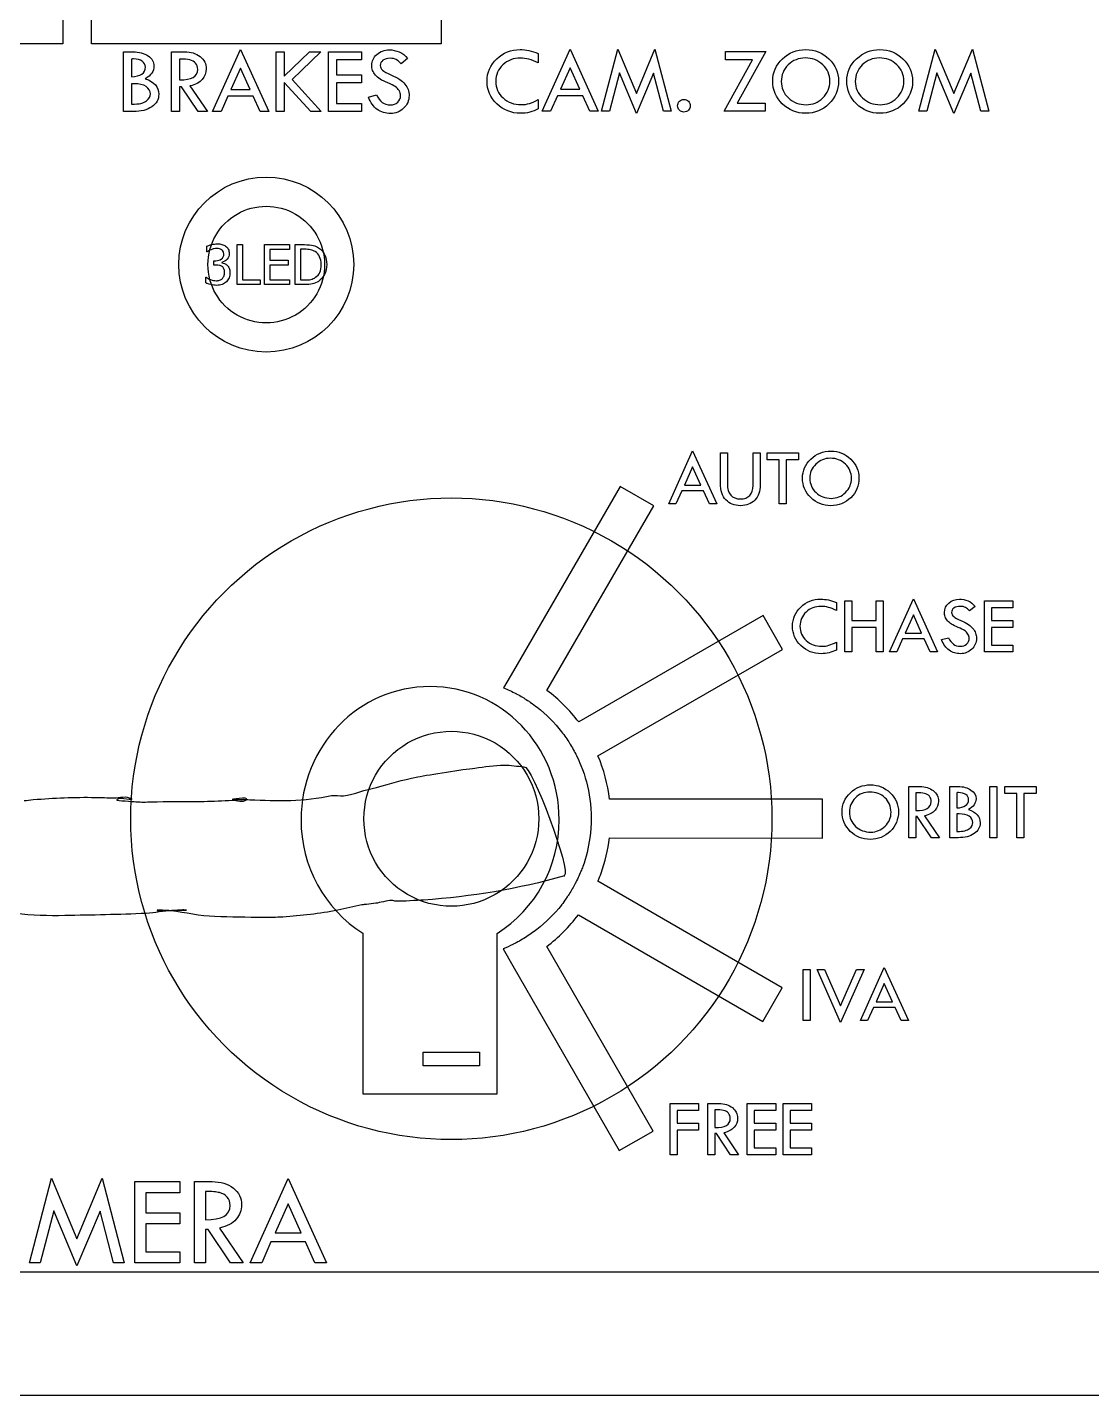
# Model space of a CAD drawing. Extents: x 0 to 339, y 0 to 211.
# Drawn here: x 181.8 to 236.6, y 0.1 to 70.5 of the extents above; entities that cross this region are included whole.
import ezdxf

# ---------------------------------------------------------------- set-up
doc = ezdxf.new("R2010")
doc.units = 0
doc.layers.add('Layer_1', color=7, linetype='CONTINUOUS')

msp = doc.modelspace()

# ---------------------------------------------------------------- linework, layer by layer
at = {"layer": 'Layer_1', "color": 6}
for p, q in [((183.669249, 101.645366), (183.669249, 69.645366)), ((185.134779, 69.645366), (185.134779, 101.645366)), ((203.134779, 101.645366), (203.134779, 69.645366)), ((183.669249, 69.645366), (165.669249, 69.645366)), ((203.134779, 69.645366), (185.134779, 69.645366)), ((191.079665, 58.951438), (191.079665, 59.242204)), ((191.593671, 59.13059), (191.593681, 59.130588)), ((192.64099, 57.27437), (192.64099, 59.326269)), ((192.64099, 59.326269), (192.913841, 59.326269)), ((192.913841, 59.326269), (192.913841, 57.516905)), ((194.046589, 57.27437), (194.046589, 59.326269)), ((194.046589, 59.326269), (195.329542, 59.326269)), ((195.329542, 59.326269), (195.329542, 59.083734)), ((195.628577, 57.274373), (195.628577, 59.326272)), ((195.628577, 59.326272), (196.095732, 59.326272)), ((191.096205, 58.951438), (191.079665, 58.951438)), ((191.44209, 58.27207), (191.44209, 58.500824)), ((191.44209, 58.500824), (191.53304, 58.500824)), ((191.851364, 58.413999), (191.851364, 58.394709)), ((195.329542, 59.083734), (194.31944, 59.083734)), ((194.31944, 59.083734), (194.31944, 58.521495)), ((194.31944, 58.521495), (195.26064, 58.521495)), ((195.26064, 58.521495), (195.26064, 58.27896)), ((196.109511, 59.091965), (195.901427, 59.091965)), ((195.901427, 59.091965), (195.901427, 57.508599)), ((191.559223, 58.27207), (191.44209, 58.27207)), ((195.26064, 58.27896), (194.31944, 58.27896)), ((194.31944, 58.27896), (194.31944, 57.516905)), ((196.962519, 58.30235), (196.962518, 58.302353)), ((197.246393, 58.298253), (197.246393, 58.298253)), ((191.023161, 57.358427), (191.023161, 57.649193)), ((191.023161, 57.649193), (191.042451, 57.649193)), ((193.830237, 57.27437), (192.64099, 57.27437)), ((192.913841, 57.516905), (193.830237, 57.516905)), ((193.830237, 57.516905), (193.830237, 57.27437)), ((195.329542, 57.27437), (194.046589, 57.27437)), ((194.31944, 57.516905), (195.329542, 57.516905)), ((195.329542, 57.516905), (195.329542, 57.27437)), ((196.101244, 57.274373), (195.628577, 57.274373)), ((195.901427, 57.508599), (196.109511, 57.508599)), ((220.160896, 29.799381), (220.160896, 29.799381)), ((238.4753, 6.478666), (122.48033, 6.478666))]:
    msp.add_line(p, q, dxfattribs=at)
at = {"layer": 'Layer_1', "color": 7}
for p, q in [((186.78432, 69.244601), (187.27146, 69.244601)), ((186.78432, 66.172261), (186.78432, 69.244601)), ((189.25859, 69.244601), (189.924184, 69.244601)), ((189.258591, 66.172261), (189.25859, 69.244601)), ((191.371125, 66.172261), (192.808418, 69.362761)), ((192.808418, 69.362761), (194.260182, 66.172261)), ((194.643621, 69.244601), (195.063233, 69.244601)), ((194.643621, 66.172261), (194.643621, 69.244601)), ((195.063233, 69.244601), (195.063233, 67.995401)), ((195.063233, 67.995401), (196.363068, 69.244601)), ((196.95149, 69.244601), (195.468377, 67.816951)), ((196.363068, 69.244601), (196.95149, 69.244601)), ((197.339752, 69.244601), (199.042318, 69.244601)), ((197.339752, 66.172261), (197.339752, 69.244601)), ((199.042318, 69.244601), (199.042318, 68.824981)), ((208.128657, 69.154341), (208.128657, 68.679261)), ((208.128657, 69.154341), (208.128657, 69.154341)), ((208.33364, 66.185701), (209.770934, 69.376211)), ((209.770934, 69.376211), (211.222697, 66.185701)), ((211.384272, 66.185701), (212.223497, 69.385851)), ((212.223497, 69.385851), (213.185712, 67.094861)), ((213.185712, 67.094861), (214.140693, 69.385851)), ((214.140693, 69.385851), (214.979918, 66.185701)), ((217.76769, 69.258041), (219.841638, 69.258041)), ((217.76769, 68.838431), (217.76769, 69.258041)), ((219.841638, 69.258041), (218.375405, 66.600491)), ((227.72505, 66.185701), (228.564276, 69.385851)), ((228.564276, 69.385851), (229.526491, 67.094861)), ((229.526491, 67.094861), (230.481471, 69.385851)), ((230.481471, 69.385851), (231.320697, 66.185701)), ((187.19911, 68.873211), (187.19911, 67.964051)), ((187.19911, 68.873041), (187.19911, 68.873211)), ((189.678205, 68.873211), (189.678205, 67.802481)), ((189.678205, 68.873191), (189.678205, 68.873211)), ((192.808418, 68.400551), (192.314047, 67.308111)), ((193.30279, 67.308111), (192.808418, 68.400551)), ((199.042318, 68.824981), (197.754542, 68.824981)), ((197.754542, 68.824981), (197.754542, 68.058101)), ((201.410478, 68.904561), (201.070447, 68.632061)), ((201.410474, 68.904521), (201.410478, 68.904561)), ((209.770934, 68.413991), (209.276563, 67.321551)), ((210.265305, 67.321551), (209.770934, 68.413991)), ((217.695343, 66.185701), (219.15193, 68.838431)), ((219.15193, 68.838431), (217.76769, 68.838431)), ((187.19911, 67.599911), (187.19911, 66.548461)), ((187.34143, 67.599911), (187.19911, 67.599911)), ((196.425769, 66.172261), (195.063233, 67.669841)), ((195.063233, 67.669841), (195.063233, 66.172261)), ((195.468377, 67.816951), (196.961137, 66.172261)), ((197.754542, 68.058101), (199.042318, 68.058101)), ((199.042318, 67.643311), (197.754542, 67.643311)), ((197.754542, 67.643311), (197.754542, 66.587051)), ((199.042318, 68.058101), (199.042318, 67.643311)), ((212.307902, 68.155951), (211.794238, 66.185701)), ((213.185712, 66.067541), (212.307902, 68.155951)), ((214.061111, 68.141481), (213.185712, 66.067541)), ((214.569952, 66.185701), (214.061111, 68.141481)), ((220.198549, 67.741161), (220.198549, 67.741161)), ((223.140661, 67.721861), (223.140661, 67.721861)), ((224.008825, 67.741161), (224.008825, 67.741161)), ((226.950937, 67.721861), (226.950937, 67.721861)), ((228.64868, 68.155951), (228.135017, 66.185701)), ((229.526491, 66.067541), (228.64868, 68.155951)), ((230.40189, 68.141481), (229.526491, 66.067541)), ((230.91073, 66.185701), (230.40189, 68.141481)), ((189.772256, 67.435921), (189.678206, 67.435921)), ((189.678206, 67.435921), (189.678206, 66.172261)), ((190.62595, 66.172261), (189.772256, 67.435921)), ((190.211161, 67.486561), (191.105852, 66.172261)), ((192.157295, 66.958431), (191.807618, 66.172261)), ((193.461953, 66.958431), (192.157295, 66.958431)), ((192.314047, 67.308111), (193.30279, 67.308111)), ((193.821276, 66.172261), (193.461953, 66.958431)), ((199.396815, 66.912571), (199.816428, 67.030741)), ((209.119811, 66.971871), (208.770133, 66.185701)), ((210.424468, 66.971871), (209.119811, 66.971871)), ((209.276563, 67.321551), (210.265305, 67.321551)), ((210.783792, 66.185701), (210.424468, 66.971871)), ((187.28834, 66.172261), (186.78432, 66.172261)), ((187.19911, 66.548461), (187.23291, 66.548461)), ((189.678206, 66.172261), (189.258591, 66.172261)), ((191.105852, 66.172261), (190.62595, 66.172261)), ((191.807618, 66.172261), (191.371125, 66.172261)), ((194.260182, 66.172261), (193.821276, 66.172261)), ((195.063233, 66.172261), (194.643621, 66.172261)), ((196.961137, 66.172261), (196.425769, 66.172261)), ((199.042318, 66.172261), (197.339752, 66.172261)), ((197.754542, 66.587051), (199.042318, 66.587051)), ((199.042318, 66.587051), (199.042318, 66.172261)), ((208.128657, 66.783771), (208.128657, 66.303871)), ((208.770133, 66.185701), (208.33364, 66.185701)), ((211.222697, 66.185701), (210.783792, 66.185701)), ((211.794238, 66.185701), (211.384272, 66.185701)), ((214.979918, 66.185701), (214.569952, 66.185701)), ((215.303069, 66.467861), (215.303069, 66.467861)), ((219.812699, 66.185701), (217.695343, 66.185701)), ((218.375405, 66.600491), (219.812699, 66.600491)), ((219.812699, 66.600491), (219.812699, 66.185701)), ((228.135017, 66.185701), (227.72505, 66.185701)), ((231.320697, 66.185701), (230.91073, 66.185701)), ((214.84517, 45.990471), (216.077136, 48.725181)), ((216.077136, 48.725181), (217.321504, 45.990471)), ((217.508573, 48.619761), (217.868241, 48.619761)), ((217.508573, 47.061201), (217.508573, 48.619761)), ((217.868241, 48.619761), (217.868241, 47.001261)), ((219.193225, 46.939251), (219.193225, 48.619761)), ((219.193225, 48.619761), (219.552893, 48.619761)), ((219.552893, 48.619761), (219.552893, 46.964051)), ((219.911527, 48.623901), (221.521765, 48.623901)), ((219.911527, 48.264231), (219.911527, 48.623901)), ((221.521765, 48.623901), (221.521765, 48.264231)), ((216.077136, 47.900431), (215.653389, 46.964051)), ((216.500883, 46.964051), (216.077136, 47.900431)), ((220.537845, 48.264231), (219.911527, 48.264231)), ((220.537845, 45.990471), (220.537845, 48.264231)), ((221.521765, 48.264231), (220.893379, 48.264231)), ((220.893379, 48.264231), (220.893379, 45.990471)), ((221.731571, 47.323721), (221.731571, 47.323721)), ((224.253381, 47.307221), (224.253381, 47.307221)), ((212.34426, 46.896041), (206.85254, 37.410341)), ((214.07468, 45.893671), (212.34426, 46.896041)), ((215.519031, 46.664331), (215.219307, 45.990471)), ((216.637308, 46.664331), (215.519031, 46.664331)), ((215.653389, 46.964051), (216.500883, 46.964051)), ((216.9453, 45.990471), (216.637308, 46.664331)), ((208.58194, 36.404861), (214.07468, 45.893671)), ((215.219307, 45.990471), (214.84517, 45.990471)), ((217.321504, 45.990471), (216.9453, 45.990471)), ((220.893379, 45.990471), (220.537845, 45.990471)), ((223.472659, 40.922171), (223.472659, 40.514961)), ((223.472659, 40.922171), (223.472659, 40.922171)), ((223.910875, 41.011061), (224.270543, 41.011061)), ((223.910875, 38.377631), (223.910875, 41.011061)), ((224.270543, 41.011061), (224.270543, 39.998201)), ((225.529381, 39.998201), (225.529381, 41.011061)), ((225.529381, 41.011061), (225.884915, 41.011061)), ((225.884915, 41.011061), (225.884915, 38.377631)), ((226.203242, 38.377631), (227.435208, 41.112341)), ((227.435208, 41.112341), (228.679576, 38.377631)), ((231.095966, 41.011061), (232.555308, 41.011061)), ((231.095966, 38.377631), (231.095966, 41.011061)), ((232.555308, 41.011061), (232.555308, 40.651391)), ((219.70997, 40.245301), (210.21318, 34.776861)), ((220.70801, 38.512841), (219.70997, 40.245301)), ((227.435208, 40.287591), (227.011461, 39.351211)), ((227.858954, 39.351211), (227.435208, 40.287591)), ((230.616409, 40.719601), (230.324954, 40.486031)), ((230.616411, 40.719561), (230.616409, 40.719601)), ((232.555308, 40.651391), (231.4515, 40.651391)), ((231.4515, 40.651391), (231.4515, 39.994071)), ((224.270543, 39.998201), (225.529381, 39.998201)), ((225.529381, 39.642671), (224.270543, 39.642671)), ((224.270543, 39.642671), (224.270543, 38.377631)), ((225.529381, 38.377631), (225.529381, 39.642671)), ((231.4515, 39.994071), (232.555308, 39.994071)), ((232.555308, 39.638531), (231.4515, 39.638531)), ((231.4515, 39.638531), (231.4515, 38.733161)), ((232.555308, 39.994071), (232.555308, 39.638531)), ((223.472659, 38.890261), (223.472659, 38.478911)), ((226.877102, 39.051491), (226.577379, 38.377631)), ((227.99538, 39.051491), (226.877102, 39.051491)), ((227.011461, 39.351211), (227.858954, 39.351211)), ((228.303372, 38.377631), (227.99538, 39.051491)), ((228.890411, 39.012151), (229.250079, 39.113441)), ((231.4515, 38.733161), (232.555308, 38.733161)), ((232.555308, 38.733161), (232.555308, 38.377631)), ((211.20401, 33.039731), (220.70801, 38.512841)), ((224.270543, 38.377631), (223.910875, 38.377631)), ((225.884915, 38.377631), (225.529381, 38.377631)), ((226.577379, 38.377631), (226.203242, 38.377631)), ((228.679576, 38.377631), (228.303372, 38.377631)), ((232.555308, 38.377631), (231.095966, 38.377631)), ((206.85254, 37.410341), (206.34545, 36.533741)), ((206.34545, 36.533741), (206.34745, 36.532741)), ((209.74757, 33.680811), (209.74957, 33.676811)), ((209.74957, 33.676811), (209.75057, 33.673811)), ((210.10254, 33.045061), (210.10354, 33.044511)), ((210.10354, 33.044511), (210.1041, 33.043511)), ((227.197268, 28.825631), (227.197272, 31.459061)), ((227.197272, 31.459061), (227.76778, 31.459061)), ((227.556937, 31.140761), (227.55694, 31.140731)), ((227.55694, 31.140731), (227.55694, 30.222961)), ((229.309805, 31.459061), (229.72735, 31.459061)), ((229.309805, 28.825631), (229.309805, 31.459061)), ((229.665342, 31.140861), (229.665339, 31.140731)), ((229.665339, 31.140731), (229.665339, 30.361451)), ((231.370661, 31.459061), (231.726195, 31.459061)), ((231.370661, 28.825631), (231.370661, 31.459061)), ((231.726195, 31.459061), (231.726195, 28.825631)), ((232.139606, 31.459061), (233.749844, 31.459061)), ((232.139606, 31.099391), (232.139606, 31.459061)), ((232.765925, 31.099391), (232.139606, 31.099391)), ((232.765925, 28.825631), (232.765925, 31.099391)), ((233.749844, 31.099391), (233.121459, 31.099391)), ((233.121459, 31.099391), (233.121459, 28.825631)), ((233.749844, 31.459061), (233.749844, 31.099391)), ((210.79478, 30.815991), (210.79378, 30.815981)), ((222.76442, 30.802911), (211.79961, 30.815511)), ((222.76242, 28.803531), (222.76442, 30.802911)), ((223.765957, 30.158881), (223.765957, 30.158881)), ((226.287767, 30.142381), (226.287767, 30.142381)), ((227.637556, 29.908761), (227.556936, 29.908761)), ((227.556936, 29.908761), (227.556936, 28.825631)), ((228.369294, 28.825631), (227.637556, 29.908761)), ((228.01376, 29.952171), (228.780638, 28.825631)), ((229.665339, 30.049321), (229.665339, 29.148091)), ((229.787296, 30.049321), (229.665339, 30.049321)), ((229.665339, 29.148091), (229.694279, 29.148091)), ((210.78778, 28.816591), (210.78834, 28.816591)), ((211.79709, 28.816131), (222.76242, 28.803531)), ((227.556936, 28.825631), (227.197268, 28.825631)), ((228.780638, 28.825631), (228.369294, 28.825631)), ((229.74182, 28.825631), (229.309805, 28.825631)), ((231.726195, 28.825631), (231.370661, 28.825631)), ((233.121459, 28.825631), (232.765925, 28.825631)), ((210.32595, 27.097301), (210.32495, 27.095301)), ((220.68827, 21.099271), (211.20257, 26.590471)), ((209.32874, 25.365941), (209.32674, 25.363941)), ((210.19709, 24.861081), (219.6859, 19.367821)), ((214.03804, 13.732541), (208.56961, 23.229321)), ((206.33298, 23.112431), (206.32898, 23.110431)), ((206.32898, 23.110431), (206.83196, 22.238501)), ((206.83196, 22.238501), (212.30456, 12.734491)), ((221.770364, 22.050731), (222.125898, 22.050731)), ((221.770364, 19.417301), (221.770364, 22.050731)), ((222.125898, 22.050731), (222.125898, 19.417301)), ((222.481432, 22.046601), (222.86177, 22.046601)), ((223.682392, 19.328421), (222.481432, 22.046601)), ((222.86177, 22.046601), (223.686526, 20.184181)), ((224.901956, 22.046601), (223.682392, 19.328421)), ((223.686526, 20.184181), (224.517483, 22.046601)), ((224.517483, 22.046601), (224.901956, 22.046601)), ((224.708686, 19.417301), (225.940652, 22.152021)), ((225.940652, 22.152021), (227.18502, 19.417301)), ((225.940652, 21.327261), (225.516905, 20.390881)), ((226.364399, 20.390881), (225.940652, 21.327261)), ((219.6859, 19.367821), (220.68827, 21.099271)), ((225.382547, 20.091161), (225.082823, 19.417301)), ((226.500825, 20.091161), (225.382547, 20.091161)), ((225.516905, 20.390881), (226.364399, 20.390881)), ((226.808816, 19.417301), (226.500825, 20.091161)), ((222.125898, 19.417301), (221.770364, 19.417301)), ((225.082823, 19.417301), (224.708686, 19.417301)), ((227.18502, 19.417301), (226.808816, 19.417301)), ((214.922714, 15.156081), (216.382056, 15.156081)), ((214.922714, 12.522651), (214.922714, 15.156081)), ((216.382056, 14.796411), (215.278248, 14.796411)), ((215.278248, 14.796411), (215.278248, 14.139091)), ((216.382056, 15.156081), (216.382056, 14.796411)), ((216.859543, 12.522651), (216.859547, 15.156081)), ((216.859547, 15.156081), (217.430054, 15.156081)), ((217.219212, 14.837781), (217.219214, 14.837751)), ((217.219214, 14.837751), (217.219214, 13.919981)), ((218.891464, 15.156081), (220.350806, 15.156081)), ((218.891464, 12.522651), (218.891464, 15.156081)), ((220.350806, 14.796411), (219.246998, 14.796411)), ((219.246998, 14.796411), (219.246998, 14.139091)), ((220.350806, 15.156081), (220.350806, 14.796411)), ((220.743547, 15.156081), (222.20289, 15.156081)), ((220.743547, 12.522651), (220.743547, 15.156081)), ((222.20289, 14.796411), (221.099081, 14.796411)), ((221.099081, 14.796411), (221.099081, 14.139091)), ((222.20289, 15.156081), (222.20289, 14.796411)), ((215.278248, 14.139091), (216.382056, 14.139091)), ((216.382056, 14.139091), (216.382056, 13.783551)), ((219.246998, 14.139091), (220.350806, 14.139091)), ((220.350806, 14.139091), (220.350806, 13.783551)), ((221.099081, 14.139091), (222.20289, 14.139091)), ((222.20289, 14.139091), (222.20289, 13.783551)), ((212.30456, 12.734491), (214.03804, 13.732541)), ((216.382056, 13.783551), (215.282382, 13.783551)), ((215.282382, 13.783551), (215.282382, 12.522651)), ((217.29983, 13.605781), (217.21921, 13.605781)), ((217.21921, 13.605781), (217.21921, 12.522651)), ((218.031568, 12.522651), (217.29983, 13.605781)), ((217.676034, 13.649191), (218.442912, 12.522651)), ((220.350806, 13.783551), (219.246998, 13.783551)), ((219.246998, 13.783551), (219.246998, 12.878181)), ((222.20289, 13.783551), (221.099081, 13.783551)), ((221.099081, 13.783551), (221.099081, 12.878181)), ((219.246998, 12.878181), (220.350806, 12.878181)), ((220.350806, 12.878181), (220.350806, 12.522651)), ((221.099081, 12.878181), (222.20289, 12.878181)), ((222.20289, 12.878181), (222.20289, 12.522651)), ((215.282382, 12.522651), (214.922714, 12.522651)), ((217.21921, 12.522651), (216.859543, 12.522651)), ((218.442912, 12.522651), (218.031568, 12.522651)), ((220.350806, 12.522651), (218.891464, 12.522651)), ((222.20289, 12.522651), (220.743547, 12.522651)), ((181.95155, 6.969151), (183.0905, 11.312211)), ((183.0905, 11.312211), (184.39637, 8.203011)), ((184.39637, 8.203011), (185.69241, 11.312211)), ((185.69241, 11.312211), (186.83136, 6.969151)), ((193.311584, 6.969151), (195.262197, 11.299121)), ((195.262197, 11.299121), (197.232447, 6.969151)), ((187.37792, 11.138751), (189.68855, 11.138751)), ((187.37792, 6.969151), (187.37792, 11.138751)), ((189.68855, 10.569271), (187.94085, 10.569271)), ((187.94085, 10.569271), (187.94085, 9.528511)), ((189.68855, 11.138751), (189.68855, 10.569271)), ((190.444576, 11.138751), (191.34788, 11.138751)), ((190.444576, 6.969151), (190.444576, 11.138751)), ((191.01405, 10.634751), (191.01405, 10.634731)), ((191.01405, 10.634731), (191.01405, 9.181591)), ((195.262197, 9.993251), (194.591265, 8.510661)), ((195.93313, 8.510661), (195.262197, 9.993251)), ((183.20505, 9.643061), (182.50794, 6.969151)), ((184.39637, 6.808781), (183.20505, 9.643061)), ((185.58441, 9.623421), (184.39637, 6.808781)), ((186.27498, 6.969151), (185.58441, 9.623421)), ((187.94085, 9.528511), (189.68855, 9.528511)), ((189.68855, 9.528511), (189.68855, 8.965581)), ((189.68855, 8.965581), (187.94085, 8.965581)), ((187.94085, 8.965581), (187.94085, 7.532081)), ((191.141691, 8.684121), (191.01405, 8.684121)), ((191.01405, 8.684121), (191.01405, 6.969151)), ((192.300276, 6.969151), (191.141691, 8.684121)), ((191.737348, 8.752851), (192.951572, 6.969151)), ((194.591265, 8.510661), (195.93313, 8.510661)), ((194.37853, 8.036101), (193.903968, 6.969151)), ((196.149137, 8.036101), (194.37853, 8.036101)), ((196.63679, 6.969151), (196.149137, 8.036101)), ((187.94085, 7.532081), (189.68855, 7.532081)), ((189.68855, 7.532081), (189.68855, 6.969151)), ((182.50794, 6.969151), (181.95155, 6.969151)), ((186.83136, 6.969151), (186.27498, 6.969151)), ((189.68855, 6.969151), (187.37792, 6.969151)), ((191.01405, 6.969151), (190.444576, 6.969151)), ((192.951572, 6.969151), (192.300276, 6.969151)), ((193.903968, 6.969151), (193.311584, 6.969151)), ((197.232447, 6.969151), (196.63679, 6.969151)), ((338.58731, 0.132278), (0.13229, 0.132278))]:
    msp.add_line(p, q, dxfattribs=at)
at = {"layer": 'Layer_1', "color": 1}
for p, q in [((197.134781, 58.300325), (197.134781, 58.300325)), ((208.160897, 29.799381), (208.160897, 29.799381)), ((202.210899, 17.799811), (205.110899, 17.799811)), ((202.210899, 17.099811), (202.210899, 17.799811)), ((205.110899, 17.799811), (205.110899, 17.099811)), ((205.110899, 17.099811), (202.210899, 17.099811))]:
    msp.add_line(p, q, dxfattribs=at)
at = {"layer": 'Layer_1', "color": 3}
for p, q in [((198.634782, 58.300325), (198.634782, 58.300325)), ((202.567137, 36.601821), (202.567137, 36.601821)), ((209.474674, 26.872261), (209.476444, 26.869741)), ((199.108297, 23.909231), (199.108297, 15.646131)), ((206.025497, 15.646131), (206.025497, 23.906301)), ((199.108297, 15.646131), (206.025497, 15.646131))]:
    msp.add_line(p, q, dxfattribs=at)
at = {"layer": 'Layer_1', "color": 7}
for points in [[(187.27146, 69.244601), (187.591393, 69.244601), (187.852647, 69.174664), (188.05522, 69.034791)], [(188.05522, 69.034791), (188.257793, 68.896524), (188.35908, 68.721284), (188.35908, 68.509071)], [(189.924184, 69.244601), (190.255373, 69.244601), (190.524664, 69.161801), (190.732059, 68.996201)], [(190.732059, 68.996201), (190.941062, 68.832214), (191.045563, 68.621604), (191.045563, 68.364371)], [(199.563214, 68.547611), (199.563214, 68.767871), (199.651638, 68.955171), (199.828486, 69.109511)], [(199.828486, 69.109511), (200.005334, 69.265458), (200.219963, 69.343431), (200.472374, 69.343431)], [(200.472374, 69.343431), (200.639576, 69.343431), (200.80919, 69.307258), (200.981215, 69.234911)], [(200.981215, 69.234911), (201.15324, 69.162564), (201.296327, 69.052434), (201.410474, 68.904521)], [(205.99442, 68.879421), (206.327216, 69.197748), (206.727536, 69.356911), (207.19538, 69.356911)], [(207.19538, 69.356911), (207.496022, 69.356911), (207.807114, 69.289388), (208.128657, 69.154341)], [(220.700155, 68.881831), (221.034559, 69.198551), (221.436487, 69.356911), (221.905939, 69.356911)], [(221.905939, 69.356911), (222.364136, 69.356911), (222.758829, 69.196944), (223.090018, 68.877011)], [(224.510431, 68.881831), (224.844835, 69.198551), (225.246763, 69.356911), (225.716215, 69.356911)], [(225.716215, 69.356911), (226.174412, 69.356911), (226.569105, 69.196944), (226.900294, 68.877011)], [(187.30281, 68.878041), (187.26261, 68.878041), (187.228043, 68.876374), (187.19911, 68.873041)], [(187.74895, 68.759871), (187.638017, 68.838651), (187.489303, 68.878041), (187.30281, 68.878041)], [(187.72966, 68.096691), (187.853453, 68.181898), (187.91535, 68.299261), (187.91535, 68.448781)], [(187.91535, 68.448781), (187.91535, 68.579008), (187.859883, 68.682704), (187.74895, 68.759871)], [(188.35908, 68.509071), (188.35908, 68.250231), (188.209563, 68.033994), (187.91053, 67.860361)], [(190.208749, 68.827391), (190.088171, 68.857924), (189.911323, 68.873191), (189.678205, 68.873191)], [(189.678205, 67.802481), (190.297174, 67.789614), (190.606658, 67.968874), (190.606658, 68.340261)], [(190.498137, 68.658581), (190.42579, 68.742188), (190.329328, 68.798458), (190.208749, 68.827391)], [(190.606658, 68.340261), (190.606658, 68.470481), (190.570484, 68.576588), (190.498137, 68.658581)], [(191.045563, 68.364371), (191.045563, 68.158584), (190.978039, 67.976914), (190.842991, 67.819361)], [(199.609034, 68.289571), (199.578487, 68.369958), (199.563214, 68.455971), (199.563214, 68.547611)], [(199.758551, 68.046011), (199.691028, 68.128004), (199.641189, 68.209191), (199.609034, 68.289571)], [(200.139582, 68.805651), (200.046335, 68.738124), (199.999711, 68.650504), (199.999711, 68.542791)], [(199.999711, 68.542791), (199.999711, 68.449544), (200.040708, 68.366748), (200.122701, 68.294401)], [(200.122701, 68.294401), (200.204694, 68.223661), (200.344565, 68.145688), (200.542314, 68.060481)], [(200.508552, 68.909351), (200.357427, 68.909351), (200.234437, 68.874784), (200.139582, 68.805651)], [(200.824467, 68.839451), (200.75212, 68.886051), (200.646815, 68.909351), (200.508552, 68.909351)], [(201.070447, 68.632061), (200.980415, 68.725308), (200.898422, 68.794438), (200.824467, 68.839451)], [(205.497637, 67.731521), (205.497637, 68.178461), (205.663231, 68.561094), (205.99442, 68.879421)], [(206.312747, 68.575561), (206.068375, 68.345661), (205.946189, 68.062704), (205.946189, 67.726691)], [(207.214673, 68.922831), (206.857761, 68.922831), (206.557119, 68.807074), (206.312747, 68.575561)], [(208.128657, 68.679261), (207.797468, 68.841641), (207.492807, 68.922831), (207.214673, 68.922831)], [(220.198549, 67.741161), (220.198549, 68.184894), (220.365751, 68.565118), (220.700155, 68.881831)], [(220.99919, 68.573141), (220.758033, 68.336808), (220.637455, 68.053048), (220.637455, 67.721861)], [(221.872177, 68.927641), (221.53295, 68.927641), (221.241954, 68.809474), (220.99919, 68.573141)], [(222.774103, 68.577971), (222.529731, 68.811084), (222.229089, 68.927641), (221.872177, 68.927641)], [(223.140661, 67.721861), (223.140661, 68.061088), (223.018475, 68.346458), (222.774103, 68.577971)], [(223.090018, 68.877011), (223.421207, 68.558684), (223.586801, 68.180068), (223.586801, 67.741161)], [(224.008825, 67.741161), (224.008825, 68.184894), (224.176027, 68.565118), (224.510431, 68.881831)], [(224.809466, 68.573141), (224.568309, 68.336808), (224.447731, 68.053048), (224.447731, 67.721861)], [(225.682453, 68.927641), (225.343226, 68.927641), (225.05223, 68.809474), (224.809466, 68.573141)], [(226.584379, 68.577971), (226.340007, 68.811084), (226.039365, 68.927641), (225.682453, 68.927641)], [(226.950937, 67.721861), (226.950937, 68.061088), (226.828751, 68.346458), (226.584379, 68.577971)], [(226.900294, 68.877011), (227.231483, 68.558684), (227.397077, 68.180068), (227.397077, 67.741161)], [(187.19911, 67.964051), (187.430623, 67.967384), (187.607473, 68.011598), (187.72966, 68.096691)], [(187.94914, 67.457621), (187.801233, 67.552481), (187.598663, 67.599911), (187.34143, 67.599911)], [(187.91053, 67.860361), (188.37355, 67.706021), (188.60506, 67.438334), (188.60506, 67.057301)], [(190.842991, 67.819361), (190.707944, 67.661808), (190.497334, 67.550874), (190.211161, 67.486561)], [(199.997297, 67.836201), (199.905657, 67.895668), (199.826075, 67.965604), (199.758551, 68.046011)], [(200.395205, 67.643271), (200.22318, 67.714011), (200.090544, 67.778321), (199.997297, 67.836201)], [(200.773821, 67.457581), (200.695043, 67.512248), (200.568838, 67.574144), (200.395205, 67.643271)], [(200.542314, 68.060481), (200.740062, 67.976874), (200.893598, 67.898094), (201.002923, 67.824141)], [(201.002923, 67.824141), (201.113855, 67.751794), (201.204691, 67.671411), (201.27543, 67.582991)], [(201.27543, 67.582991), (201.346169, 67.494564), (201.39842, 67.401314), (201.432182, 67.303241)], [(206.004066, 66.564321), (205.666447, 66.887468), (205.497637, 67.276534), (205.497637, 67.731521)], [(205.946189, 67.726691), (205.946189, 67.384251), (206.070787, 67.098081), (206.319982, 66.868181)], [(220.692921, 66.566731), (220.36334, 66.889878), (220.198549, 67.281354), (220.198549, 67.741161)], [(220.637455, 67.721861), (220.637455, 67.385848), (220.761249, 67.101284), (221.008836, 66.868171)], [(222.778926, 66.875401), (223.020083, 67.113341), (223.140661, 67.395494), (223.140661, 67.721861)], [(223.586801, 67.741161), (223.586801, 67.276534), (223.422814, 66.883451), (223.094841, 66.561911)], [(224.503197, 66.566731), (224.173616, 66.889878), (224.008825, 67.281354), (224.008825, 67.741161)], [(224.447731, 67.721861), (224.447731, 67.385848), (224.571525, 67.101284), (224.819112, 66.868171)], [(226.589202, 66.875401), (226.830359, 67.113341), (226.950937, 67.395494), (226.950937, 67.721861)], [(227.397077, 67.741161), (227.397077, 67.276534), (227.23309, 66.883451), (226.905117, 66.561911)], [(188.17101, 67.076601), (188.17101, 67.235761), (188.097053, 67.362768), (187.94914, 67.457621)], [(187.97326, 66.722101), (188.105093, 66.837854), (188.17101, 66.956021), (188.17101, 67.076601)], [(188.60506, 67.057301), (188.60506, 66.792034), (188.485283, 66.578211), (188.24573, 66.415831)], [(199.85019, 66.278331), (199.654049, 66.419811), (199.502924, 66.631224), (199.396815, 66.912571)], [(199.816428, 67.030741), (199.969161, 66.685081), (200.203083, 66.512251), (200.518194, 66.512251)], [(200.97157, 67.247781), (200.918517, 67.332988), (200.8526, 67.402921), (200.773821, 67.457581)], [(200.899222, 66.649711), (201.000507, 66.741351), (201.05115, 66.857104), (201.05115, 66.996971)], [(201.05115, 66.996971), (201.05115, 67.080578), (201.024623, 67.164181), (200.97157, 67.247781)], [(201.485232, 66.992151), (201.485232, 66.736524), (201.391985, 66.518681), (201.205491, 66.338621)], [(201.432182, 67.303241), (201.467549, 67.205174), (201.485232, 67.101478), (201.485232, 66.992151)], [(206.319982, 66.868181), (206.570785, 66.639881), (206.884288, 66.525731), (207.260493, 66.525731)], [(221.008836, 66.868171), (221.258031, 66.636658), (221.562693, 66.520901), (221.92282, 66.520901)], [(221.92282, 66.520901), (222.254009, 66.520901), (222.539377, 66.639068), (222.778926, 66.875401)], [(224.819112, 66.868171), (225.068307, 66.636658), (225.372969, 66.520901), (225.733096, 66.520901)], [(225.733096, 66.520901), (226.064285, 66.520901), (226.349653, 66.639068), (226.589202, 66.875401)], [(187.23291, 66.548461), (187.594643, 66.548461), (187.841427, 66.606341), (187.97326, 66.722101)], [(188.24573, 66.415831), (188.00779, 66.253451), (187.68866, 66.172261), (187.28834, 66.172261)], [(200.532663, 66.068521), (200.27543, 66.068521), (200.047939, 66.138458), (199.85019, 66.278331)], [(200.518194, 66.512251), (200.670927, 66.512251), (200.797936, 66.558071), (200.899222, 66.649711)], [(201.205491, 66.338621), (201.020604, 66.158554), (200.796328, 66.068521), (200.532663, 66.068521)], [(207.224319, 66.082001), (206.748436, 66.082001), (206.341685, 66.242774), (206.004066, 66.564321)], [(208.128657, 66.303871), (207.850523, 66.155958), (207.549077, 66.082001), (207.224319, 66.082001)], [(207.260493, 66.525731), (207.533804, 66.525731), (207.823192, 66.611744), (208.128657, 66.783771)], [(215.303069, 66.467861), (215.303069, 66.556281), (215.334419, 66.632644), (215.397119, 66.696951)], [(215.397119, 66.236351), (215.334419, 66.299084), (215.303069, 66.376254), (215.303069, 66.467861)], [(215.397119, 66.696951), (215.461426, 66.761284), (215.538596, 66.793451), (215.628629, 66.793451)], [(215.628629, 66.142251), (215.538597, 66.142251), (215.461427, 66.173618), (215.397119, 66.236351)], [(215.628629, 66.793451), (215.717053, 66.793451), (215.793419, 66.761284), (215.857728, 66.696951)], [(215.857728, 66.236351), (215.795028, 66.173618), (215.718662, 66.142251), (215.628629, 66.142251)], [(215.857728, 66.696951), (215.922035, 66.632618), (215.954188, 66.556254), (215.954188, 66.467861)], [(215.954188, 66.467861), (215.954188, 66.377828), (215.922035, 66.300658), (215.857728, 66.236351)], [(221.891469, 66.082001), (221.422018, 66.082001), (221.022502, 66.243578), (220.692921, 66.566731)], [(223.094841, 66.561911), (222.768476, 66.241971), (222.367352, 66.082001), (221.891469, 66.082001)], [(225.701745, 66.082001), (225.232294, 66.082001), (224.832778, 66.243578), (224.503197, 66.566731)], [(226.905117, 66.561911), (226.578752, 66.241971), (226.177628, 66.082001), (225.701745, 66.082001)], [(222.161519, 48.301441), (222.448151, 48.572914), (222.79266, 48.708651), (223.195047, 48.708651)], [(223.195047, 48.708651), (223.587788, 48.708651), (223.926097, 48.571534), (224.209972, 48.297301)], [(221.731571, 47.323721), (221.731571, 47.704061), (221.874887, 48.029968), (222.161519, 48.301441)], [(222.417834, 48.036891), (222.211128, 47.834324), (222.107775, 47.591101), (222.107775, 47.307221)], [(223.166108, 48.340751), (222.875342, 48.340751), (222.625917, 48.239464), (222.417834, 48.036891)], [(223.939188, 48.041031), (223.729726, 48.240844), (223.472033, 48.340751), (223.166108, 48.340751)], [(224.253381, 47.307221), (224.253381, 47.597988), (224.14865, 47.842591), (223.939188, 48.041031)], [(224.209972, 48.297301), (224.493848, 48.024448), (224.635786, 47.699921), (224.635786, 47.323721)], [(222.155317, 46.317061), (221.87282, 46.594048), (221.731571, 46.929601), (221.731571, 47.323721)], [(222.107775, 47.307221), (222.107775, 47.019214), (222.213884, 46.775301), (222.426102, 46.575481)], [(223.943322, 46.581681), (224.150028, 46.785634), (224.253381, 47.027481), (224.253381, 47.307221)], [(224.635786, 47.323721), (224.635786, 46.925468), (224.495226, 46.588538), (224.214106, 46.312931)], [(217.789693, 46.195101), (217.60228, 46.390788), (217.508573, 46.679488), (217.508573, 47.061201)], [(217.868241, 47.001261), (217.868241, 46.761481), (217.92543, 46.576134), (218.039807, 46.445221)], [(218.039807, 46.445221), (218.155562, 46.314308), (218.31886, 46.248851), (218.529699, 46.248851)], [(219.017525, 46.428681), (219.134658, 46.549948), (219.193225, 46.720138), (219.193225, 46.939251)], [(219.552893, 46.964051), (219.552893, 46.641591), (219.460564, 46.383898), (219.275907, 46.190971)], [(222.426102, 46.575481), (222.639698, 46.377048), (222.900836, 46.277831), (223.209517, 46.277831)], [(223.209517, 46.277831), (223.493392, 46.277831), (223.737994, 46.379114), (223.943322, 46.581681)], [(218.542102, 45.901581), (218.229287, 45.901581), (217.978484, 45.999421), (217.789693, 46.195101)], [(218.529699, 46.248851), (218.739161, 46.248851), (218.90177, 46.308794), (219.017525, 46.428681)], [(219.275907, 46.190971), (219.092628, 45.998044), (218.848026, 45.901581), (218.542102, 45.901581)], [(223.182645, 45.901581), (222.780258, 45.901581), (222.437815, 46.040074), (222.155317, 46.317061)], [(224.214106, 46.312931), (223.934365, 46.038698), (223.590544, 45.901581), (223.182645, 45.901581)], [(221.643313, 40.686531), (221.928567, 40.959384), (222.271699, 41.095811), (222.672708, 41.095811)], [(222.672708, 41.095811), (222.930401, 41.095811), (223.197052, 41.037931), (223.472659, 40.922171)], [(229.033045, 40.413621), (229.033045, 40.602414), (229.108837, 40.762954), (229.260421, 40.895241)], [(229.260421, 40.895241), (229.412005, 41.028914), (229.595973, 41.095751), (229.812325, 41.095751)], [(229.812325, 41.095751), (229.955641, 41.095751), (230.101024, 41.064751), (230.248474, 41.002751)], [(230.248474, 41.002751), (230.395925, 40.940751), (230.51857, 40.846354), (230.616411, 40.719561)], [(221.2175, 39.702611), (221.2175, 40.085704), (221.359438, 40.413678), (221.643313, 40.686531)], [(221.916165, 40.426081), (221.706703, 40.229021), (221.601972, 39.986488), (221.601972, 39.698481)], [(222.689244, 40.723741), (222.38332, 40.723741), (222.125627, 40.624521), (221.916165, 40.426081)], [(223.472659, 40.514961), (223.188783, 40.654148), (222.927645, 40.723741), (222.689244, 40.723741)], [(229.072315, 40.192441), (229.046135, 40.261348), (229.033045, 40.335074), (229.033045, 40.413621)], [(229.200472, 39.983671), (229.142592, 40.053951), (229.099873, 40.123541), (229.072315, 40.192441)], [(229.527069, 40.634791), (229.447143, 40.576924), (229.40718, 40.501821), (229.40718, 40.409481)], [(229.40718, 40.409481), (229.40718, 40.329561), (229.44232, 40.258594), (229.5126, 40.196581)], [(229.5126, 40.196581), (229.58288, 40.135981), (229.702769, 40.069144), (229.872268, 39.996071)], [(229.843329, 40.723691), (229.713794, 40.723691), (229.608374, 40.694058), (229.527069, 40.634791)], [(230.114114, 40.663791), (230.052101, 40.703724), (229.961839, 40.723691), (229.843329, 40.723691)], [(230.324954, 40.486031), (230.247783, 40.565951), (230.177503, 40.625204), (230.114114, 40.663791)], [(221.651582, 38.702161), (221.362194, 38.979141), (221.2175, 39.312624), (221.2175, 39.702611)], [(221.601972, 39.698481), (221.601972, 39.404954), (221.70877, 39.159661), (221.922366, 38.962601)], [(229.405111, 39.803841), (229.326563, 39.854841), (229.25835, 39.914784), (229.200472, 39.983671)], [(229.746176, 39.638471), (229.598725, 39.699071), (229.485037, 39.754194), (229.405111, 39.803841)], [(230.070704, 39.479311), (230.00318, 39.526178), (229.895004, 39.579231), (229.746176, 39.638471)], [(229.872268, 39.996071), (230.041767, 39.924418), (230.173369, 39.856894), (230.267076, 39.793501)], [(230.240202, 39.299471), (230.194729, 39.372511), (230.138229, 39.432458), (230.070704, 39.479311)], [(230.267076, 39.793501), (230.362161, 39.731501), (230.44002, 39.662601), (230.500653, 39.586801)], [(230.500653, 39.586801), (230.561286, 39.511008), (230.606073, 39.431081), (230.635012, 39.347021)], [(221.922366, 38.962601), (222.13734, 38.766921), (222.406057, 38.669081), (222.728518, 38.669081)], [(222.728518, 38.669081), (222.962785, 38.669081), (223.210832, 38.742808), (223.472659, 38.890261)], [(229.279018, 38.468521), (229.110897, 38.589788), (228.981362, 38.770998), (228.890411, 39.012151)], [(229.250079, 39.113441), (229.380992, 38.817161), (229.581497, 38.669021), (229.851592, 38.669021)], [(229.851592, 38.669021), (229.982506, 38.669021), (230.091371, 38.708294), (230.178187, 38.786841)], [(230.178187, 38.786841), (230.265004, 38.865394), (230.308412, 38.964614), (230.308412, 39.084501)], [(230.308412, 39.084501), (230.308412, 39.156161), (230.285675, 39.227818), (230.240202, 39.299471)], [(230.680482, 39.080371), (230.680482, 38.861258), (230.600556, 38.674531), (230.440704, 38.520191)], [(230.635012, 39.347021), (230.665325, 39.262961), (230.680482, 39.174078), (230.680482, 39.080371)], [(222.697513, 38.288741), (222.289614, 38.288741), (221.94097, 38.426548), (221.651582, 38.702161)], [(223.472659, 38.478911), (223.234258, 38.352131), (222.975876, 38.288741), (222.697513, 38.288741)], [(229.863995, 38.288681), (229.643509, 38.288681), (229.448517, 38.348628), (229.279018, 38.468521)], [(230.440704, 38.520191), (230.282229, 38.365851), (230.089993, 38.288681), (229.863995, 38.288681)], [(206.34745, 36.532741), (206.56388, 36.444541), (206.77613, 36.345871), (206.98304, 36.237241)], [(206.98304, 36.237241), (207.00174, 36.227141), (207.02034, 36.217141), (207.03894, 36.206941)], [(207.03894, 36.206941), (207.225, 36.107741), (207.40696, 36.000321), (207.58367, 35.885281)], [(210.21318, 34.776861), (209.74826, 35.393171), (209.19919, 35.941201), (208.58194, 36.404861)], [(207.58367, 35.885281), (207.63617, 35.850281), (207.68798, 35.814681), (207.73957, 35.778321)], [(207.73957, 35.778321), (207.85477, 35.700521), (207.96782, 35.619811), (208.07836, 35.535541)], [(208.07836, 35.535541), (208.54733, 35.167241), (208.96928, 34.742181), (209.33424, 34.270601)], [(209.33424, 34.270601), (209.48171, 34.080901), (209.61966, 33.884211), (209.74757, 33.680811)], [(209.75057, 33.673811), (209.87822, 33.470231), (209.99574, 33.260311), (210.10254, 33.045061)], [(210.1041, 33.043511), (210.1866, 32.877521), (210.26265, 32.708631), (210.33215, 32.536811)], [(210.33215, 32.536811), (210.55666, 31.984511), (210.71177, 31.406371), (210.79478, 30.815991)], [(211.79961, 30.815511), (211.70601, 31.581011), (211.50548, 32.329891), (211.20401, 33.039731)], [(223.765957, 30.158881), (223.765957, 30.539214), (223.909273, 30.865121), (224.195905, 31.136601)], [(224.195905, 31.136601), (224.482537, 31.408074), (224.827047, 31.543811), (225.229434, 31.543811)], [(225.200495, 31.175911), (224.909729, 31.175911), (224.660304, 31.074624), (224.45222, 30.872051)], [(225.973574, 30.876191), (225.764113, 31.076004), (225.50642, 31.175911), (225.200495, 31.175911)], [(225.229434, 31.543811), (225.622175, 31.543811), (225.960483, 31.406694), (226.244359, 31.132461)], [(226.244359, 31.132461), (226.528235, 30.859608), (226.670173, 30.535081), (226.670173, 30.158881)], [(228.01169, 31.101461), (227.908337, 31.127661), (227.756753, 31.140761), (227.556937, 31.140761)], [(227.76778, 31.459061), (228.051656, 31.459061), (228.282477, 31.388091), (228.460244, 31.246151)], [(228.259737, 30.956761), (228.197724, 31.028421), (228.115041, 31.076654), (228.01169, 31.101461)], [(228.460244, 31.246151), (228.639389, 31.105591), (228.728962, 30.925068), (228.728962, 30.704581)], [(229.754222, 31.144861), (229.719769, 31.144861), (229.690142, 31.143528), (229.665342, 31.140861)], [(229.72735, 31.459061), (230.00158, 31.459061), (230.225511, 31.399114), (230.399144, 31.279221)], [(230.136628, 31.043581), (230.041543, 31.111101), (229.914075, 31.144861), (229.754222, 31.144861)], [(230.279255, 30.776931), (230.279255, 30.888551), (230.231713, 30.977434), (230.136628, 31.043581)], [(230.399144, 31.279221), (230.572777, 31.160714), (230.659593, 31.010508), (230.659593, 30.828601)], [(210.79378, 30.815981), (210.88418, 30.152461), (210.88238, 29.479591), (210.78778, 28.816591)], [(224.45222, 30.872051), (224.245515, 30.669478), (224.142162, 30.426254), (224.142162, 30.142381)], [(226.287767, 30.142381), (226.287767, 30.433148), (226.183036, 30.677751), (225.973574, 30.876191)], [(227.55694, 30.222961), (228.087485, 30.211961), (228.352757, 30.365611), (228.352757, 30.683911)], [(228.352757, 30.683911), (228.352757, 30.795531), (228.32175, 30.886481), (228.259737, 30.956761)], [(228.728962, 30.704581), (228.728962, 30.528194), (228.671084, 30.372478), (228.555329, 30.237431)], [(229.665339, 30.361451), (229.863776, 30.364118), (230.01536, 30.402014), (230.120091, 30.475141)], [(230.120091, 30.475141), (230.2262, 30.548174), (230.279255, 30.648771), (230.279255, 30.776931)], [(230.659593, 30.828601), (230.659593, 30.606741), (230.531436, 30.421398), (230.275121, 30.272571)], [(230.275121, 30.272571), (230.671996, 30.140278), (230.870433, 29.910834), (230.870433, 29.584241)], [(224.189704, 29.152221), (223.907206, 29.429208), (223.765957, 29.764761), (223.765957, 30.158881)], [(224.142162, 30.142381), (224.142162, 29.854374), (224.248271, 29.610461), (224.460489, 29.410641)], [(225.977709, 29.416841), (226.184414, 29.620794), (226.287767, 29.862641), (226.287767, 30.142381)], [(226.670173, 30.158881), (226.670173, 29.760628), (226.529613, 29.423698), (226.248493, 29.148091)], [(228.555329, 30.237431), (228.439574, 30.102378), (228.259051, 30.007291), (228.01376, 29.952171)], [(230.308194, 29.927371), (230.181415, 30.008671), (230.007782, 30.049321), (229.787296, 30.049321)], [(230.498364, 29.600771), (230.498364, 29.737198), (230.434974, 29.846064), (230.308194, 29.927371)], [(230.328865, 29.296911), (230.441864, 29.396131), (230.498364, 29.497418), (230.498364, 29.600771)], [(230.870433, 29.584241), (230.870433, 29.356861), (230.767769, 29.173581), (230.562442, 29.034401)], [(225.217032, 28.736741), (224.814645, 28.736741), (224.472202, 28.875234), (224.189704, 29.152221)], [(224.460489, 29.410641), (224.674084, 29.212208), (224.935222, 29.112991), (225.243903, 29.112991)], [(226.248493, 29.148091), (225.968751, 28.873858), (225.624931, 28.736741), (225.217032, 28.736741)], [(225.243903, 29.112991), (225.527779, 29.112991), (225.772381, 29.214274), (225.977709, 29.416841)], [(229.694279, 29.148091), (230.004337, 29.148091), (230.215866, 29.197698), (230.328865, 29.296911)], [(230.562442, 29.034401), (230.358492, 28.895221), (230.084951, 28.825631), (229.74182, 28.825631)], [(210.78834, 28.816591), (210.72024, 28.312111), (210.59891, 27.816031), (210.42694, 27.336901)], [(211.36709, 26.994621), (211.57922, 27.583561), (211.72317, 28.194541), (211.79709, 28.816131)], [(210.32495, 27.095301), (210.23665, 26.878361), (210.13829, 26.666051), (210.02944, 26.458681)], [(210.42694, 27.336901), (210.39464, 27.256401), (210.36114, 27.176591), (210.32595, 27.097301)], [(211.20257, 26.590471), (211.26077, 26.723631), (211.31598, 26.858581), (211.36709, 26.994621)], [(210.00064, 26.405881), (209.90104, 26.219031), (209.79352, 26.036491), (209.67796, 25.859081)], [(210.02944, 26.458681), (210.02044, 26.441081), (210.01034, 26.423481), (210.00064, 26.405881)], [(209.32674, 25.363941), (208.9583, 24.895181), (208.53344, 24.473821), (208.06179, 24.109101)], [(209.56585, 25.696441), (209.48985, 25.584121), (209.41091, 25.473811), (209.32874, 25.365941)], [(209.67796, 25.859081), (209.64146, 25.804281), (209.60386, 25.750181), (209.56585, 25.696441)], [(208.56961, 23.229321), (209.18576, 23.694331), (209.73359, 24.243791), (210.19709, 24.861081)], [(208.06179, 24.109101), (207.87096, 23.960671), (207.67309, 23.821791), (207.4684, 23.693161)], [(206.82832, 23.335271), (206.66595, 23.254871), (206.50092, 23.180471), (206.33298, 23.112431)], [(206.84532, 23.343271), (206.83932, 23.340271), (206.83392, 23.338271), (206.82832, 23.335271)], [(207.4684, 23.693161), (207.26665, 23.566461), (207.05855, 23.449511), (206.84532, 23.343271)], [(217.673965, 14.798481), (217.570612, 14.824681), (217.419028, 14.837781), (217.219212, 14.837781)], [(217.430054, 15.156081), (217.71393, 15.156081), (217.944751, 15.085111), (218.122518, 14.943171)], [(217.922012, 14.653781), (217.859999, 14.725441), (217.777316, 14.773674), (217.673965, 14.798481)], [(218.122518, 14.943171), (218.301663, 14.802611), (218.391236, 14.622088), (218.391236, 14.401601)], [(217.219214, 13.919981), (217.749759, 13.908981), (218.015032, 14.062631), (218.015032, 14.380931)], [(218.015032, 14.380931), (218.015032, 14.492551), (217.984025, 14.583501), (217.922012, 14.653781)], [(218.391236, 14.401601), (218.391236, 14.225214), (218.333358, 14.069498), (218.217603, 13.934451)], [(218.217603, 13.934451), (218.101848, 13.799404), (217.921325, 13.704318), (217.676034, 13.649191)], [(191.734075, 10.572551), (191.570433, 10.614018), (191.330425, 10.634751), (191.01405, 10.634751)], [(191.34788, 11.138751), (191.79735, 11.138751), (192.162817, 11.026384), (192.444281, 10.801651)], [(192.126816, 10.343451), (192.028631, 10.456911), (191.897717, 10.533278), (191.734075, 10.572551)], [(192.444281, 10.801651), (192.727928, 10.579098), (192.869751, 10.293268), (192.869751, 9.944161)], [(191.01405, 9.181591), (191.854079, 9.164124), (192.274094, 9.407404), (192.274094, 9.911431)], [(192.274094, 9.911431), (192.274094, 10.088164), (192.225001, 10.232171), (192.126816, 10.343451)], [(192.869751, 9.944161), (192.869751, 9.664881), (192.778111, 9.418328), (192.594832, 9.204501)], [(192.594832, 9.204501), (192.411553, 8.990674), (192.125725, 8.840124), (191.737348, 8.752851)]]:
    msp.add_open_spline(points, degree=3, dxfattribs=at)
at = {"layer": 'Layer_1', "color": 3}
for points in [[(189.634781, 58.300325), (189.634781, 60.785607), (191.649499, 62.800325), (194.134781, 62.800325)], [(194.134781, 62.800325), (196.620063, 62.800325), (198.634781, 60.785607), (198.634782, 58.300325)], [(194.134781, 53.800325), (191.649499, 53.800325), (189.634781, 55.815043), (189.634781, 58.300325)], [(198.634782, 58.300325), (198.634781, 55.815043), (196.620063, 53.800325), (194.134781, 53.800325)], [(202.567137, 36.601821), (198.898921, 36.601931), (195.925144, 33.534174), (195.924987, 29.749761)], [(209.208807, 29.749761), (209.20865, 33.533981), (206.235166, 36.601657), (202.567137, 36.601821)], [(201.932925, 31.955561), (202.537402, 32.076431), (204.278982, 32.338021), (204.865236, 32.408761)], [(204.865236, 32.408761), (205.369148, 32.469561), (205.873182, 32.545921), (206.380605, 32.557991)], [(206.380605, 32.557991), (206.719917, 32.565991), (207.056824, 32.498691), (207.394933, 32.468991)], [(207.394933, 32.468991), (207.790683, 32.616051), (209.870422, 27.019311), (209.474674, 26.872261)], [(199.800857, 31.400241), (200.639985, 31.645101), (201.0261, 31.774241), (201.932925, 31.955561)], [(186.2934, 30.874511), (186.58848, 30.864411), (186.93805, 31.005581), (187.17822, 30.833811)], [(193.290786, 30.781111), (194.69479, 30.716911), (196.112086, 30.668561), (197.4897, 31.004541)], [(197.4897, 31.004541), (197.695705, 31.003541), (197.901937, 30.972141), (198.107455, 30.986341)], [(198.107455, 30.986341), (198.685778, 31.026341), (199.228251, 31.323811), (199.800857, 31.400241)], [(181.67149, 30.738801), (181.83091, 30.744801), (181.98854, 30.775601), (182.14763, 30.787601)], [(182.14763, 30.787601), (183.20954, 30.867601), (184.27577, 30.922121), (185.34092, 30.896611)], [(185.34092, 30.896611), (185.65841, 30.889611), (185.976, 30.885411), (186.2934, 30.874511)], [(186.43456, 30.773511), (186.39846, 30.739111), (187.31676, 30.681211), (187.41939, 30.675411)], [(187.17822, 30.833811), (187.38052, 30.689161), (186.61456, 30.945141), (186.43456, 30.773511)], [(187.41939, 30.675411), (187.52214, 30.669411), (187.62503, 30.666411), (187.72786, 30.662011)], [(187.72786, 30.662011), (187.99632, 30.654011), (188.25576, 30.673711), (188.52307, 30.679011)], [(188.52307, 30.679011), (189.33001, 30.694811), (190.133093, 30.698211), (190.938908, 30.692511)], [(190.938908, 30.692511), (191.421897, 30.702811), (191.89871, 30.732011), (192.380832, 30.757211)], [(193.125231, 30.781711), (193.293887, 30.947141), (192.180341, 30.793111), (192.416582, 30.792311)], [(192.380832, 30.757211), (192.628759, 30.770211), (192.94799, 30.607861), (193.125231, 30.781711)], [(192.416582, 30.792311), (192.708005, 30.791311), (192.999385, 30.785311), (193.290786, 30.781111)], [(195.924987, 29.749761), (195.928188, 27.363943), (197.134004, 25.15159), (199.108297, 23.909231)], [(206.025497, 23.906301), (208.000652, 25.149204), (209.206594, 27.362899), (209.208807, 29.749761)], [(209.476444, 26.869741), (207.119326, 26.176971), (204.681204, 25.793021), (202.233562, 25.621711)], [(199.056094, 25.373031), (198.63838, 25.295431), (198.229556, 25.174741), (197.812528, 25.093521)], [(199.295195, 25.393731), (199.215495, 25.386731), (199.134746, 25.387731), (199.056094, 25.373031)], [(199.780039, 25.453031), (199.619368, 25.426631), (199.45681, 25.413531), (199.295195, 25.393731)], [(200.589449, 25.594411), (200.380772, 25.593621), (199.945999, 25.480261), (199.780039, 25.453031)], [(200.80264, 25.555611), (200.73043, 25.557611), (200.661681, 25.594711), (200.589449, 25.594411)], [(202.233562, 25.621711), (201.881907, 25.599611), (201.180251, 25.545611), (200.80264, 25.555611)], [(183.76938, 24.819821), (182.9243, 24.785821), (182.08214, 24.850221), (181.24024, 24.907721)], [(187.95167, 24.934451), (186.56477, 24.869451), (185.15994, 24.844651), (183.76938, 24.819821)], [(189.2353, 25.066751), (188.712, 25.126751), (187.59555, 25.060751), (190.022478, 25.102951)], [(189.31371, 25.071951), (188.85719, 25.071421), (188.40506, 24.955711), (187.95167, 24.934451)], [(191.478496, 24.770111), (190.727402, 24.798611), (189.979721, 24.968281), (189.2353, 25.066751)], [(189.840622, 25.109951), (189.705198, 25.107951), (189.43812, 25.082551), (189.31371, 25.071951)], [(190.022478, 25.102951), (190.083128, 25.103951), (189.901275, 25.110951), (189.840622, 25.109951)], [(193.979158, 24.724511), (193.1455, 24.732511), (192.311589, 24.738511), (191.478496, 24.770111)], [(194.989318, 24.736911), (194.652596, 24.732911), (194.315888, 24.721311), (193.979158, 24.724511)], [(197.812528, 25.093521), (196.876726, 24.911271), (195.937942, 24.820071), (194.989318, 24.736911)]]:
    msp.add_open_spline(points, degree=3, dxfattribs=at)
at = {"layer": 'Layer_1', "color": 1}
for points in [[(192.634781, 60.898401), (193.562984, 61.4343), (194.706578, 61.4343), (195.634781, 60.898401)], [(191.134781, 58.300325), (191.134781, 59.372122), (191.706578, 60.362503), (192.634781, 60.898401)], [(195.634781, 60.898401), (196.562984, 60.362503), (197.134781, 59.372122), (197.134781, 58.300325)], [(192.634781, 55.702249), (191.706578, 56.238147), (191.134781, 57.228528), (191.134781, 58.300325)], [(197.134781, 58.300325), (197.134781, 57.228528), (196.562984, 56.238147), (195.634781, 55.702249)], [(195.634781, 55.702249), (194.706578, 55.16635), (193.562984, 55.16635), (192.634781, 55.702249)], [(201.410896, 33.696496), (202.803201, 34.500343), (204.518591, 34.500343), (205.910896, 33.696496)], [(199.160896, 29.799381), (199.160896, 31.407076), (200.018591, 32.892648), (201.410896, 33.696496)], [(205.910896, 33.696496), (207.303201, 32.892648), (208.160897, 31.407076), (208.160897, 29.799381)], [(201.410896, 25.902266), (200.018591, 26.706114), (199.160896, 28.191686), (199.160896, 29.799381)], [(208.160897, 29.799381), (208.160897, 28.191686), (207.303201, 26.706114), (205.910896, 25.902266)], [(205.910896, 25.902266), (204.518591, 25.098419), (202.803201, 25.098419), (201.410896, 25.902266)]]:
    msp.add_open_spline(points, degree=3, dxfattribs=at)
at = {"layer": 'Layer_1', "color": 6}
for points in [[(191.079665, 59.242204), (191.139378, 59.274357), (191.220223, 59.303297), (191.3222, 59.329024)], [(191.444853, 59.112668), (191.395246, 59.100728), (191.346556, 59.085111), (191.298781, 59.065818)], [(191.3222, 59.329024), (191.425094, 59.355664), (191.522935, 59.368984), (191.615722, 59.368984)], [(191.593681, 59.130588), (191.544074, 59.130588), (191.494465, 59.124615), (191.444853, 59.112668)], [(191.728718, 59.11681), (191.686458, 59.125997), (191.641442, 59.13059), (191.593671, 59.13059)], [(191.615722, 59.368984), (191.70851, 59.368984), (191.789355, 59.359337), (191.858257, 59.340044)], [(191.844474, 59.0672), (191.809561, 59.091087), (191.770975, 59.107623), (191.728718, 59.11681)], [(191.858257, 59.340044), (191.928078, 59.321671), (191.991008, 59.292731), (192.047048, 59.253224)], [(192.047048, 59.253224), (192.107681, 59.209124), (192.153157, 59.15584), (192.183474, 59.093372)], [(196.095732, 59.326272), (196.288657, 59.326272), (196.439782, 59.311572), (196.549106, 59.282172)], [(196.549106, 59.282172), (196.659349, 59.253692), (196.753056, 59.214188), (196.830226, 59.163661)], [(196.830226, 59.163661), (196.962517, 59.076385), (197.064951, 58.96017), (197.137528, 58.815017)], [(191.183025, 59.007938), (191.150872, 58.987725), (191.121932, 58.968891), (191.096205, 58.951438)], [(191.298781, 59.065818), (191.254681, 59.047445), (191.216096, 59.028151), (191.183025, 59.007938)], [(191.53304, 58.500824), (191.657063, 58.500824), (191.75766, 58.530224), (191.83483, 58.589024)], [(191.83483, 58.589024), (191.912919, 58.647817), (191.951964, 58.733256), (191.951964, 58.845339)], [(191.921644, 58.97763), (191.901431, 59.015297), (191.875707, 59.045153), (191.844474, 59.0672)], [(192.118703, 58.576607), (192.044289, 58.491169), (191.955176, 58.436966), (191.851364, 58.413999)], [(191.951964, 58.845339), (191.951964, 58.896786), (191.941857, 58.940883), (191.921644, 58.97763)], [(192.230324, 58.874264), (192.230324, 58.761265), (192.193117, 58.662046), (192.118703, 58.576607)], [(192.183474, 59.093372), (192.214707, 59.030899), (192.230324, 58.957863), (192.230324, 58.874264)], [(196.418192, 59.063025), (196.335509, 59.082318), (196.232616, 59.091965), (196.109511, 59.091965)], [(196.65108, 58.967945), (196.578503, 59.012045), (196.500874, 59.043738), (196.418192, 59.063025)], [(196.883968, 58.706118), (196.831601, 58.818199), (196.753972, 58.905474), (196.65108, 58.967945)], [(196.962518, 58.302353), (196.962518, 58.460368), (196.936335, 58.594956), (196.883968, 58.706118)], [(197.137528, 58.815017), (197.210105, 58.670782), (197.246393, 58.498528), (197.246393, 58.298253)], [(191.7301, 58.25553), (191.677733, 58.266557), (191.620774, 58.27207), (191.559223, 58.27207)], [(191.867903, 58.19903), (191.829316, 58.22659), (191.783382, 58.245423), (191.7301, 58.25553)], [(191.851364, 58.394709), (191.894544, 58.386442), (191.940479, 58.372202), (191.989168, 58.351989)], [(191.957473, 58.086031), (191.93634, 58.133804), (191.906483, 58.171471), (191.867903, 58.19903)], [(191.877543, 57.584425), (191.91429, 57.624845), (191.94231, 57.669402), (191.961603, 57.718095)], [(191.990543, 57.902752), (191.990543, 57.977166), (191.97952, 58.038259), (191.957473, 58.086031)], [(191.961603, 57.718095), (191.980896, 57.766788), (191.990543, 57.828341), (191.990543, 57.902752)], [(191.989168, 58.351989), (192.038775, 58.331776), (192.084709, 58.301919), (192.126972, 58.262419)], [(192.126972, 58.262419), (192.169232, 58.222912), (192.203683, 58.171925), (192.230324, 58.109456)], [(192.270284, 57.883458), (192.270284, 57.79067), (192.254207, 57.705232), (192.222054, 57.627143)], [(192.230324, 58.109456), (192.256964, 58.047903), (192.270284, 57.97257), (192.270284, 57.883458)], [(196.677263, 57.645026), (196.771888, 57.709333), (196.843087, 57.794771), (196.890859, 57.901341)], [(197.132016, 57.791135), (197.056683, 57.640469), (196.955168, 57.522876), (196.82747, 57.438357)], [(196.890859, 57.901341), (196.938632, 58.008828), (196.962519, 58.142497), (196.962519, 58.30235)], [(197.246393, 58.298253), (197.246393, 58.11084), (197.208267, 57.9418), (197.132016, 57.791135)], [(191.278098, 57.268857), (191.177042, 57.293664), (191.092063, 57.32352), (191.023161, 57.358427)], [(191.042451, 57.649193), (191.100331, 57.606933), (191.177961, 57.56651), (191.27534, 57.527925)], [(191.27534, 57.527925), (191.372721, 57.489338), (191.470103, 57.470045), (191.567484, 57.470045)], [(191.584022, 57.231647), (191.481129, 57.231647), (191.379154, 57.24405), (191.278098, 57.268857)], [(191.567484, 57.470045), (191.623524, 57.470045), (191.679564, 57.478772), (191.735605, 57.496225)], [(191.872032, 57.279877), (191.787513, 57.247724), (191.691509, 57.231647), (191.584022, 57.231647)], [(191.735605, 57.496225), (191.792565, 57.514598), (191.839878, 57.543998), (191.877543, 57.584425)], [(192.088384, 57.421815), (192.028671, 57.359342), (191.956553, 57.312029), (191.872032, 57.279877)], [(192.222054, 57.627143), (192.190821, 57.549973), (192.146264, 57.48153), (192.088384, 57.421815)], [(196.510521, 57.307443), (196.403953, 57.285396), (196.267527, 57.274373), (196.101244, 57.274373)], [(196.109511, 57.508599), (196.230778, 57.508599), (196.336887, 57.518246), (196.427838, 57.537539)], [(196.427838, 57.537539), (196.518789, 57.556832), (196.60193, 57.592661), (196.677263, 57.645026)], [(196.82747, 57.438357), (196.723658, 57.37313), (196.618008, 57.329492), (196.510521, 57.307443)], [(195.410896, 44.0888), (200.516014, 47.036241), (206.805778, 47.036241), (211.910896, 44.0888)], [(187.160896, 29.799381), (187.160896, 35.694263), (190.305778, 41.141359), (195.410896, 44.0888)], [(211.910896, 44.0888), (217.016014, 41.141359), (220.160896, 35.694263), (220.160896, 29.799381)], [(195.410896, 15.509962), (190.305778, 18.457403), (187.160896, 23.904499), (187.160896, 29.799381)], [(220.160896, 29.799381), (220.160896, 23.904499), (217.016014, 18.457403), (211.910896, 15.509962)], [(211.910896, 15.509962), (206.805778, 12.562521), (200.516014, 12.562521), (195.410896, 15.509962)]]:
    msp.add_open_spline(points, degree=3, dxfattribs=at)

doc.saveas('drawing.dxf')
